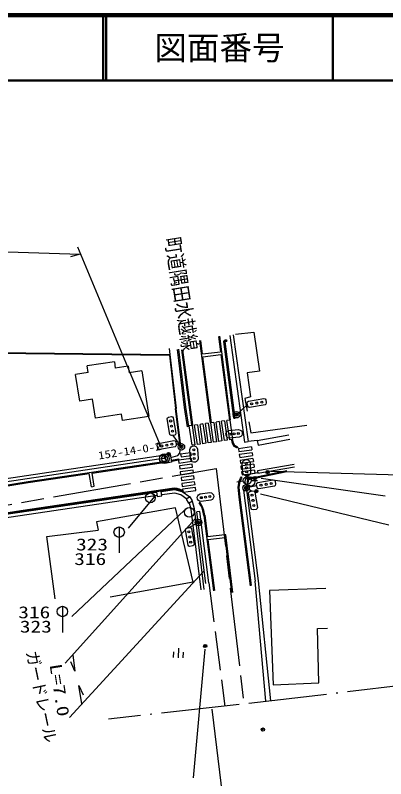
# Model space of a CAD drawing. Units: millimetres, scale not verified. Extents: x 40000 to 680000, y 20000 to 380000.
# Drawn here: x 495273 to 552140, y 262744 to 380000 of the extents above; entities that cross this region are included whole.
import ezdxf
from ezdxf.enums import TextEntityAlignment as Align

# ---------------------------------------------------------------- set-up
doc = ezdxf.new("R2010")
doc.units = ezdxf.units.MM
doc.header["$LTSCALE"] = 1000
doc.header["$PDMODE"] = 32
doc.header["$PDSIZE"] = 500
for name, pattern in [('CHAIN', [18.5, 12, -1.5, 3.5, -1.5]), ('DASHED', [7.5, 6, -1.5]), ('LONG_DASHED_DOTTED', [15.25, 12, -1.5, 0.25, -1.5])]:
    doc.linetypes.add(name, pattern=pattern)
for name, color, linetype, lineweight in [('M-BGD', 7, 'Continuous', 25), ('M-BGD-EXST', 2, 'Continuous', 25), ('M-BMK', 3, 'CHAIN', 25), ('M-BMK-OTRS', 2, 'LONG_DASHED_DOTTED', 25), ('M-BMK-SRVR', 3, 'Continuous', 25), ('M-STR-HTXT', 5, 'Continuous', 25), ('M-STR-STRC', 5, 'Continuous', 25), ('M-TTL', 2, 'Continuous', 140), ('M-TTL-LINE', 7, 'Continuous', 50)]:
    doc.layers.add(name, color=color, linetype=linetype, lineweight=lineweight)
doc.layers.add('M-OTRS', color=6, linetype='Continuous')
doc.layers.add('M-TTL-TXT', color=7, linetype='Continuous')
doc.styles.add('ＭＳ ゴシック', font='')
doc.styles.get('ＭＳ ゴシック').set_extended_font_data('MS Gothic')

msp = doc.modelspace()

# ---------------------------------------------------------------- linework, layer by layer
at = {"layer": 'M-BGD'}
for p, q in [((526475, 330677), (526780, 328320)), ((526624, 330696), (528284, 317852)), ((528197, 330843), (530476, 314449)), ((528742, 330918), (531021, 314524)), ((529071, 331014), (531903, 331335)), ((531903, 331335), (532775, 325363)), ((525245, 317398), (523594, 330056)), ((524013, 328006), (523743, 330075)), ((527265, 329918), (527325, 330048)), ((528821, 318109), (527265, 329918)), ((527325, 330048), (527505, 330151)), ((527471, 329887), (527480, 329906)), ((529019, 318136), (527471, 329887)), ((527480, 329906), (527565, 329955)), ((527505, 330151), (527720, 330168)), ((527565, 329955), (527736, 329969)), ((527720, 330168), (527736, 329969)), ((480426, 328349), (505663, 328066)), ((518902, 328820), (519015, 327898)), ((520112, 328684), (521223, 319775)), ((520311, 328708), (521422, 319799)), ((522400, 317073), (520821, 328619)), ((522548, 317094), (520970, 328639)), ((524013, 328006), (526780, 328320)), ((480425, 328249), (505662, 327966)), ((505662, 327966), (518926, 327800)), ((505663, 328066), (519015, 327898)), ((518926, 327800), (519884, 319582)), ((519015, 327898), (519984, 319594)), ((524071, 327560), (526837, 327874)), ((525393, 317420), (524071, 327560)), ((526837, 327874), (528135, 317833)), ((510490, 326781), (506318, 326140)), ((506471, 325139), (506318, 326140)), ((510490, 326781), (510630, 325796)), ((512593, 326099), (510630, 325796)), ((512593, 326099), (512734, 325109)), ((506471, 325139), (504509, 324837)), ((505166, 320756), (504509, 324837)), ((514696, 325412), (512734, 325109)), ((514697, 325410), (515779, 318395)), ((532775, 325363), (530893, 325073)), ((530893, 325073), (531389, 321406)), ((531389, 321406), (530516, 321149)), ((507142, 321059), (505166, 320756)), ((507604, 318112), (507142, 321059)), ((529240, 318654), (530926, 320198)), ((530516, 321149), (530880, 319215)), ((530884, 320435), (530935, 320606)), ((530967, 319962), (530884, 320435)), ((530935, 320606), (531079, 320713)), ((531079, 320713), (533442, 321130)), ((533609, 320184), (531245, 319767)), ((533442, 321130), (533614, 321079)), ((533753, 320291), (533609, 320184)), ((533614, 321079), (533720, 320935)), ((533720, 320935), (533804, 320462)), ((533804, 320462), (533753, 320291)), ((520550, 314228), (519885, 319581)), ((520649, 314240), (519984, 319594)), ((521224, 319771), (521654, 316801)), ((521422, 319799), (521852, 316830)), ((531074, 319818), (530967, 319962)), ((531245, 319767), (531074, 319818)), ((511557, 318730), (507604, 318112)), ((511712, 317752), (511557, 318730)), ((515779, 318395), (511712, 317752)), ((518581, 317997), (518632, 318168)), ((518998, 315633), (518581, 317997)), ((518632, 318168), (518776, 318275)), ((518776, 318275), (519249, 318358)), ((519249, 318358), (519420, 318307)), ((519420, 318307), (519527, 318164)), ((519527, 318164), (519944, 315800)), ((528219, 317824), (527774, 317760)), ((528284, 317852), (528135, 317833)), ((528219, 317824), (528644, 314859)), ((528821, 318109), (529019, 318136)), ((521852, 316830), (521654, 316801)), ((522425, 316995), (521980, 316931)), ((522404, 313966), (521980, 316931)), ((522548, 317094), (522400, 317073)), ((522425, 316995), (522850, 314030)), ((523253, 317113), (522808, 317049)), ((523232, 314085), (522808, 317049)), ((523253, 317113), (523678, 314149)), ((524081, 317232), (523635, 317168)), ((524060, 314203), (523635, 317168)), ((524081, 317232), (524505, 314267)), ((524909, 317350), (524463, 317286)), ((524888, 314322), (524463, 317286)), ((524909, 317350), (525333, 314386)), ((525736, 317469), (525291, 317405)), ((525715, 314440), (525291, 317405)), ((525736, 317469), (526161, 314504)), ((526564, 317587), (526119, 317523)), ((526543, 314559), (526119, 317523)), ((526564, 317587), (526988, 314623)), ((527392, 317706), (526946, 317642)), ((527371, 314677), (526946, 317642)), ((527392, 317706), (527816, 314741)), ((528198, 314796), (527774, 317760)), ((531151, 317550), (531439, 315888)), ((531439, 315888), (540045, 317047)), ((519105, 315490), (518998, 315633)), ((519276, 315439), (519105, 315490)), ((519749, 315522), (519276, 315439)), ((520765, 313730), (519513, 315480)), ((519893, 315629), (519749, 315522)), ((519944, 315800), (519893, 315629)), ((527605, 315752), (527688, 315960)), ((527632, 315453), (527605, 315752)), ((527749, 315262), (527632, 315453)), ((527688, 315960), (527824, 316122)), ((527824, 316122), (528064, 316244)), ((528064, 316244), (529559, 316374)), ((529559, 316374), (529816, 316296)), ((529816, 316296), (529979, 316160)), ((530040, 315463), (529903, 315300)), ((529979, 316160), (530096, 315970)), ((530122, 315671), (530040, 315463)), ((530096, 315970), (530122, 315671)), ((532407, 314666), (537266, 315580)), ((517123, 314144), (517266, 314250)), ((517266, 314250), (519630, 314667)), ((519630, 314667), (519801, 314616)), ((519801, 314616), (519908, 314472)), ((519908, 314472), (519991, 313999)), ((524505, 314267), (524060, 314203)), ((525333, 314386), (524888, 314322)), ((526161, 314504), (525715, 314440)), ((526988, 314623), (526543, 314559)), ((527816, 314741), (527371, 314677)), ((527911, 315126), (527749, 315262)), ((528169, 315048), (527911, 315126)), ((529663, 315179), (528169, 315048)), ((528644, 314859), (528198, 314796)), ((528521, 314727), (528667, 314758)), ((528622, 314233), (528521, 314727)), ((528765, 314284), (528668, 314757)), ((528963, 313899), (528765, 314284)), ((529903, 315300), (529663, 315179)), ((530476, 314449), (531021, 314524)), ((532407, 314666), (531021, 314524)), ((532407, 314666), (532537, 313978)), ((532537, 313978), (537395, 314892)), ((517072, 313972), (517123, 314144)), ((517155, 313499), (517072, 313972)), ((517262, 313356), (517155, 313499)), ((517433, 313305), (517262, 313356)), ((519797, 313721), (517433, 313305)), ((519940, 313828), (519797, 313721)), ((519991, 313999), (519940, 313828)), ((520765, 313730), (519950, 314236)), ((520531, 312728), (520567, 313185)), ((520550, 314227), (520649, 314240)), ((520613, 313783), (520649, 314240)), ((522068, 313312), (522155, 313567)), ((522146, 311814), (522068, 313312)), ((522155, 313567), (522297, 313724)), ((522297, 313724), (522491, 313835)), ((522850, 314030), (522404, 313966)), ((522491, 313835), (522791, 313851)), ((522791, 313851), (522996, 313761)), ((522996, 313761), (523153, 313619)), ((523153, 313619), (523266, 313375)), ((523678, 314149), (523232, 314085)), ((523266, 313375), (523345, 311877)), ((528854, 313785), (528622, 314233)), ((529390, 313535), (528854, 313785)), ((529453, 313671), (528963, 313899)), ((529457, 313669), (529390, 313535)), ((531523, 313710), (529544, 313427)), ((529544, 313427), (529604, 312981)), ((529604, 312981), (531583, 313264)), ((531523, 313710), (531583, 313264)), ((518270, 312430), (500435, 309754)), ((518352, 311977), (500503, 309299)), ((518304, 311869), (518199, 312438)), ((518261, 312476), (519041, 312618)), ((518494, 311197), (518261, 312476)), ((519041, 312618), (519273, 311338)), ((519136, 312092), (520221, 312368)), ((520221, 312368), (520531, 312728)), ((522308, 311948), (520340, 311673)), ((520657, 312628), (522190, 312852)), ((520657, 312628), (520722, 312183)), ((520722, 312183), (522255, 312407)), ((522190, 312852), (522255, 312407)), ((522370, 311502), (522308, 311948)), ((531642, 312817), (529663, 312535)), ((529663, 312535), (529723, 312089)), ((529723, 312089), (531701, 312371)), ((531761, 311924), (529782, 311642)), ((531642, 312817), (531701, 312371)), ((531761, 311924), (531820, 311478)), ((504191, 309407), (518368, 311523)), ((507080, 309687), (518390, 311375)), ((519273, 311338), (518494, 311197)), ((519270, 311669), (520309, 311853)), ((519270, 311669), (519296, 311521)), ((519296, 311521), (520335, 311706)), ((520309, 311853), (520335, 311706)), ((520340, 311673), (520403, 311227)), ((520403, 311227), (522370, 311502)), ((522433, 311052), (520465, 310777)), ((520465, 310777), (520528, 310332)), ((522259, 311570), (522146, 311814)), ((522417, 311428), (522259, 311570)), ((522622, 311338), (522417, 311428)), ((522495, 310607), (522433, 311052)), ((522922, 311354), (522622, 311338)), ((523116, 311464), (522922, 311354)), ((523258, 311622), (523116, 311464)), ((523345, 311877), (523258, 311622)), ((529782, 311642), (529841, 311196)), ((529841, 311196), (531820, 311478)), ((531879, 311031), (529901, 310749)), ((529901, 310749), (529960, 310303)), ((530125, 311228), (530211, 311483)), ((530203, 309730), (530125, 311228)), ((530211, 311483), (530353, 311640)), ((530353, 311640), (530548, 311751)), ((530548, 311751), (530847, 311767)), ((530847, 311767), (531052, 311677)), ((531052, 311677), (531210, 311535)), ((531210, 311535), (531323, 311291)), ((531323, 311291), (531401, 309793)), ((531879, 311031), (531939, 310585)), ((538064, 311020), (532458, 310052)), ((500435, 309754), (492513, 308580)), ((504213, 309259), (506635, 309620)), ((506950, 307597), (506635, 309620)), ((507394, 307666), (507080, 309687)), ((520528, 310332), (522495, 310607)), ((522558, 310157), (520590, 309882)), ((520590, 309882), (520653, 309437)), ((520653, 309437), (522621, 309712)), ((522621, 309712), (522558, 310157)), ((529960, 310303), (531939, 310585)), ((531998, 310139), (530019, 309856)), ((530019, 309856), (530079, 309410)), ((530079, 309410), (532058, 309693)), ((530316, 309486), (530203, 309730)), ((532516, 309718), (530894, 309405)), ((531055, 308873), (536947, 310081)), ((531085, 308726), (536977, 309934)), ((531401, 309793), (531315, 309538)), ((531998, 310139), (532058, 309693)), ((532458, 310052), (532526, 309658)), ((532526, 309658), (538132, 310626)), ((500503, 309299), (492583, 308126)), ((497239, 308377), (504191, 309407)), ((497263, 308229), (504213, 309259)), ((522683, 309262), (520716, 308987)), ((520716, 308987), (520778, 308541)), ((520778, 308541), (522746, 308816)), ((522746, 308816), (522683, 309262)), ((530286, 308460), (529299, 308298)), ((529503, 307512), (529659, 308461)), ((529654, 307507), (529804, 308417)), ((529659, 308461), (529862, 308910)), ((529804, 308417), (529994, 308837)), ((529862, 308910), (529997, 309112)), ((530121, 309028), (529982, 309084)), ((529994, 308837), (530121, 309028)), ((530474, 309344), (530316, 309486)), ((530679, 309254), (530474, 309344)), ((530978, 309270), (530679, 309254)), ((531085, 308726), (530778, 307096)), ((530899, 309156), (530857, 307957)), ((530894, 309405), (531055, 308873)), ((531173, 309380), (530978, 309270)), ((531055, 308873), (531085, 308726)), ((531315, 309538), (531173, 309380)), ((531478, 308560), (532478, 308565)), ((532512, 308225), (534876, 308642)), ((534876, 308642), (535047, 308591)), ((535047, 308591), (535154, 308447)), ((535154, 308447), (535237, 307974)), ((492399, 307583), (497239, 308377)), ((492428, 307436), (497263, 308229)), ((496132, 303965), (519672, 307437)), ((496154, 303817), (519678, 307287)), ((506950, 307597), (507394, 307666)), ((519672, 307437), (520082, 307375)), ((519678, 307287), (520054, 307227)), ((520054, 307227), (520384, 307137)), ((520082, 307375), (520430, 307280)), ((520430, 307280), (520958, 307077)), ((522808, 308367), (520841, 308092)), ((520841, 308092), (520903, 307646)), ((520903, 307646), (522871, 307921)), ((522934, 307471), (520966, 307196)), ((522871, 307921), (522808, 308367)), ((522996, 307026), (522934, 307471)), ((529662, 305984), (529503, 307512)), ((529811, 305999), (529654, 307507)), ((532359, 307710), (530696, 307420)), ((531512, 306914), (530696, 307420)), ((530739, 307767), (531329, 307771)), ((532317, 307947), (532368, 308118)), ((532401, 307474), (532317, 307947)), ((532368, 308118), (532512, 308225)), ((532507, 307330), (532401, 307474)), ((532679, 307279), (532507, 307330)), ((535042, 307696), (532679, 307279)), ((535186, 307803), (535042, 307696)), ((535237, 307974), (535186, 307803)), ((516969, 306725), (493183, 303205)), ((517042, 306230), (493264, 302711)), ((517669, 306916), (516956, 306810)), ((516956, 306810), (517062, 306099)), ((517062, 306099), (517775, 306206)), ((517775, 306206), (517669, 306916)), ((519780, 307133), (517683, 306822)), ((519742, 306622), (517757, 306328)), ((520692, 306334), (519742, 306622)), ((520914, 306789), (519780, 307133)), ((520384, 307137), (520904, 306937)), ((521585, 305703), (520692, 306334)), ((520958, 307077), (520904, 306937)), ((522061, 305979), (520914, 306789)), ((520966, 307196), (521028, 306751)), ((521028, 306751), (522996, 307026)), ((523217, 305978), (523288, 306190)), ((523288, 306190), (523416, 306360)), ((523416, 306360), (523649, 306493)), ((523649, 306493), (525135, 306702)), ((525135, 306702), (525396, 306638)), ((525396, 306638), (525566, 306510)), ((525566, 306510), (525692, 306326)), ((525692, 306326), (525734, 306029)), ((530332, 307039), (530778, 307096)), ((530332, 307039), (532105, 293084)), ((530778, 307096), (532552, 293141)), ((531081, 306594), (531132, 306765)), ((531498, 304230), (531081, 306594)), ((531132, 306765), (531275, 306872)), ((531275, 306872), (531748, 306955)), ((531748, 306955), (531920, 306904)), ((531920, 306904), (532026, 306761)), ((532026, 306761), (532443, 304397)), ((522143, 306027), (521515, 305663)), ((521515, 305663), (521861, 305066)), ((521861, 305066), (522489, 305430)), ((521969, 305128), (522222, 304130)), ((522489, 305430), (522143, 306027)), ((522418, 305389), (522714, 304223)), ((523258, 305681), (523217, 305978)), ((523385, 305497), (523258, 305681)), ((523555, 305369), (523385, 305497)), ((523486, 305132), (523618, 305202)), ((523745, 304722), (523491, 305121)), ((523816, 305305), (523555, 305369)), ((523878, 304793), (523617, 305202)), ((525302, 305514), (523816, 305305)), ((525535, 305648), (525302, 305514)), ((525663, 305817), (525535, 305648)), ((525734, 306029), (525663, 305817)), ((531400, 292378), (529662, 305984)), ((531549, 292397), (529811, 305999)), ((491192, 303192), (496132, 303965)), ((491218, 303044), (496154, 303817)), ((519880, 304331), (507743, 302202)), ((522570, 292951), (519880, 304331)), ((522222, 304130), (523745, 291768)), ((522714, 304223), (524241, 291829)), ((523583, 303793), (523136, 303736)), ((524527, 292753), (523136, 303736)), ((524974, 292809), (523583, 303793)), ((523939, 304281), (523745, 304722)), ((524078, 304337), (523878, 304793)), ((524077, 303905), (523939, 304281)), ((524222, 303151), (524077, 303905)), ((524222, 303945), (524078, 304337)), ((524370, 303179), (524222, 303945)), ((531604, 304087), (531498, 304230)), ((531776, 304036), (531604, 304087)), ((532248, 304119), (531776, 304036)), ((532392, 304226), (532248, 304119)), ((532443, 304397), (532392, 304226)), ((524219, 303176), (525706, 291610)), ((524366, 303203), (524792, 299898)), ((507743, 302202), (507974, 300922)), ((521818, 301293), (523408, 302111)), ((500114, 299938), (507974, 300922)), ((521387, 300973), (521438, 301145)), ((521803, 298610), (521387, 300973)), ((521438, 301145), (521581, 301251)), ((521581, 301251), (522054, 301335)), ((522054, 301335), (522225, 301284)), ((522225, 301284), (522332, 301140)), ((522332, 301140), (522749, 298776)), ((527424, 300204), (524792, 299898)), ((527573, 300222), (527424, 300204)), ((528666, 291365), (527573, 300222)), ((501400, 290350), (500114, 299938)), ((527479, 299757), (524849, 299451)), ((524849, 299451), (525855, 291629)), ((528518, 291346), (527479, 299757)), ((521910, 298466), (521803, 298610)), ((522081, 298415), (521910, 298466)), ((522554, 298498), (522081, 298415)), ((522698, 298605), (522554, 298498)), ((522749, 298776), (522698, 298605)), ((532552, 293141), (534449, 274724)), ((522570, 292951), (509830, 290650)), ((533749, 274641), (532105, 293084)), ((542929, 291957), (534283, 291644)), ((534283, 291644), (534855, 277170)), ((541687, 285814), (543177, 285858)), ((541875, 277453), (541687, 285814)), ((520317, 282813), (520265, 281314)), ((519546, 282239), (519515, 281340)), ((521045, 282187), (521014, 281287)), ((534855, 277170), (541875, 277453))]:
    msp.add_line(p, q, dxfattribs=at)
at = {"layer": 'M-BGD', "color": 1}
for p, q in [((519984, 319594), (519885, 319581)), ((525245, 317398), (525291, 317405)), ((518368, 311523), (518390, 311375)), ((519672, 307437), (519688, 307436)), ((529662, 305984), (529662, 305988)), ((524364, 303211), (524366, 303203))]:
    msp.add_line(p, q, dxfattribs=at)
at = {"layer": 'M-BGD', "linetype": 'DASHED'}
msp.add_line((524974, 292809), (527435, 273912), dxfattribs=at)
at = {"layer": 'M-BGD'}
for centre, radius in [((531556, 320310), 160), ((532344, 320449), 160), ((533132, 320588), 160), ((529240, 318654), 500), ((519124, 317686), 160), ((529240, 318654), 250), ((529240, 318654), 50), ((519263, 316899), 160), ((519401, 316111), 160), ((528216, 315655), 150), ((528864, 315711), 150), ((529511, 315768), 150), ((519319, 314125), 160), ((517744, 313847), 160), ((518532, 313986), 160), ((520765, 313730), 500), ((520765, 313730), 250), ((520765, 313730), 50), ((522672, 313243), 150), ((518806, 312598), 250), ((518806, 312598), 150), ((518806, 312598), 50), ((522706, 312594), 150), ((522740, 311945), 150), ((530729, 311159), 150), ((530763, 310510), 150), ((530797, 309861), 150), ((533993, 309844), 250), ((533993, 309844), 150), ((533993, 309844), 50), ((530878, 308557), 600), ((531318, 308371), 750), ((532040, 308914), 250), ((532040, 308914), 150), ((532040, 308914), 50), ((530696, 307420), 500), ((530696, 307420), 250), ((530696, 307420), 50), ((532989, 307822), 160), ((533777, 307961), 160), ((534565, 308099), 160), ((516018, 305880), 750), ((516650, 306078), 100), ((516650, 306078), 50), ((516650, 306078), 25), ((523832, 305913), 150), ((524475, 306004), 150), ((525119, 306094), 150), ((531623, 306283), 160), ((532277, 306908), 250), ((532277, 306908), 150), ((532277, 306908), 50), ((531762, 305495), 160), ((531901, 304708), 160), ((521985, 303662), 750), ((523408, 302111), 500), ((523408, 302111), 250), ((523408, 302111), 50), ((521929, 300663), 160), ((522068, 299875), 160), ((522207, 299087), 160)]:
    msp.add_circle(centre, radius, dxfattribs=at)
at = {"layer": 'M-BGD-EXST'}
msp.add_line((533002, 308882), (552066, 306200), dxfattribs=at)
for radius in [250, 150, 50]:
    msp.add_circle((532040, 308914), radius, dxfattribs=at)
at = {"layer": 'M-BMK'}
for p, q in [((464686, 299652), (526124, 310400)), ((526124, 310400), (530285, 274987))]:
    msp.add_line(p, q, dxfattribs=at)
at = {"layer": 'M-BMK-OTRS'}
for p, q in [((531117, 274330), (573222, 279309)), ((529627, 274158), (509589, 271903))]:
    msp.add_line(p, q, dxfattribs=at)
at = {"layer": 'M-BMK-SRVR'}
for radius in [750, 450, 30]:
    msp.add_circle((518166, 311900), radius, dxfattribs=at)
at = {"layer": 'M-OTRS'}
msp.add_point((533294, 270302), dxfattribs=at)
at = {"layer": 'M-STR-HTXT'}
for p, q in [((464845, 344571), (505239, 343292)), ((517643, 313666), (504865, 344374)), ((505239, 343292), (503727, 342920)), ((522918, 302728), (502915, 280474)), ((503585, 272168), (524173, 294556)), ((504097, 281789), (504422, 279275)), ((504422, 279275), (503813, 280709)), ((505045, 277065), (505693, 275648)), ((505489, 274239), (505045, 277065)), ((527916, 253173), (525523, 273420))]:
    msp.add_line(p, q, dxfattribs=at)
at = {"layer": 'M-STR-STRC'}
for p, q in [((554327, 309376), (534527, 309933)), ((516650, 306077), (512617, 301232)), ((552628, 301667), (532916, 306436)), ((503945, 287640), (521252, 304010)), ((511220, 301413), (511220, 297413)), ((502510, 289224), (502510, 285224)), ((524349, 282634), (522587, 262862))]:
    msp.add_line(p, q, dxfattribs=at)
for centre, radius in [((533993, 309844), 250), ((533993, 309844), 150), ((533993, 309844), 50), ((532277, 306908), 250), ((532277, 306908), 150), ((532277, 306908), 50), ((511220, 300613), 800), ((502510, 288424), 800), ((524439, 283126), 250), ((524439, 283126), 150), ((524439, 283126), 50)]:
    msp.add_circle(centre, radius, dxfattribs=at)
at = {"layer": 'M-STR-STRC', "color": 7}
for radius in [100, 50, 25]:
    msp.add_circle((516650, 306078), radius, dxfattribs=at)
at = {"layer": 'M-TTL'}
msp.add_line((680000, 380000), (40000, 380000), dxfattribs=at)
at = {"layer": 'M-TTL-LINE'}
for p, q in [((508747, 380000), (508747, 370000)), ((509247, 380000), (509247, 370000)), ((543997, 380000), (543997, 370000)), ((40000, 370000), (680000, 370000))]:
    msp.add_line(p, q, dxfattribs=at)

# ---------------------------------------------------------------- texts
at = {"layer": 'M-BGD', "style": 'ＭＳ ゴシック', "width": 0.8}
msp.add_text('町道隅田水越線', height=2309, rotation=279.1, dxfattribs=at).set_placement((517566, 345619), align=Align.BOTTOM_LEFT)
at = {"layer": 'M-BMK-SRVR', "style": 'ＭＳ ゴシック', "width": 1.2}
msp.add_text('152-14-0-2', height=1201, rotation=8.7, dxfattribs=at).set_placement((508146, 311416), align=Align.BOTTOM_LEFT)
at = {"layer": 'M-STR-HTXT', "style": 'ＭＳ ゴシック'}
for s, rotation, width, p in [('ガードレール', 281.9, 0.95, (496360, 282077)), ('L=7.0', 278.9, 1.3, (499987, 280175))]:
    msp.add_text(s, height=1848, rotation=rotation, dxfattribs=dict(at, width=width)).set_placement(p, align=Align.BOTTOM_LEFT)
at = {"layer": 'M-STR-STRC', "style": 'ＭＳ ゴシック', "width": 1.3}
for s, p in [('323', (504607, 297248)), ('316', (504328, 295013)), ('316', (495739, 286828)), ('323', (495977, 284634))]:
    msp.add_text(s, height=1848, dxfattribs=at).set_placement(p, align=Align.BOTTOM_LEFT)
at = {"layer": 'M-STR-STRC', "style": 'ＭＳ ゴシック'}
for s, rotation, width, p in [('ガードレール', 281.9, 0.95, (496360, 282077)), ('L=7.0', 278.9, 1.3, (499987, 280175))]:
    msp.add_text(s, height=1848, rotation=rotation, dxfattribs=dict(at, width=width)).set_placement(p, align=Align.BOTTOM_LEFT)
at = {"layer": 'M-TTL-TXT', "style": 'ＭＳ ゴシック'}
msp.add_text('図面番号', height=3666, dxfattribs=at).set_placement((526622, 375000), align=Align.MIDDLE_CENTER)

doc.saveas('drawing.dxf')
